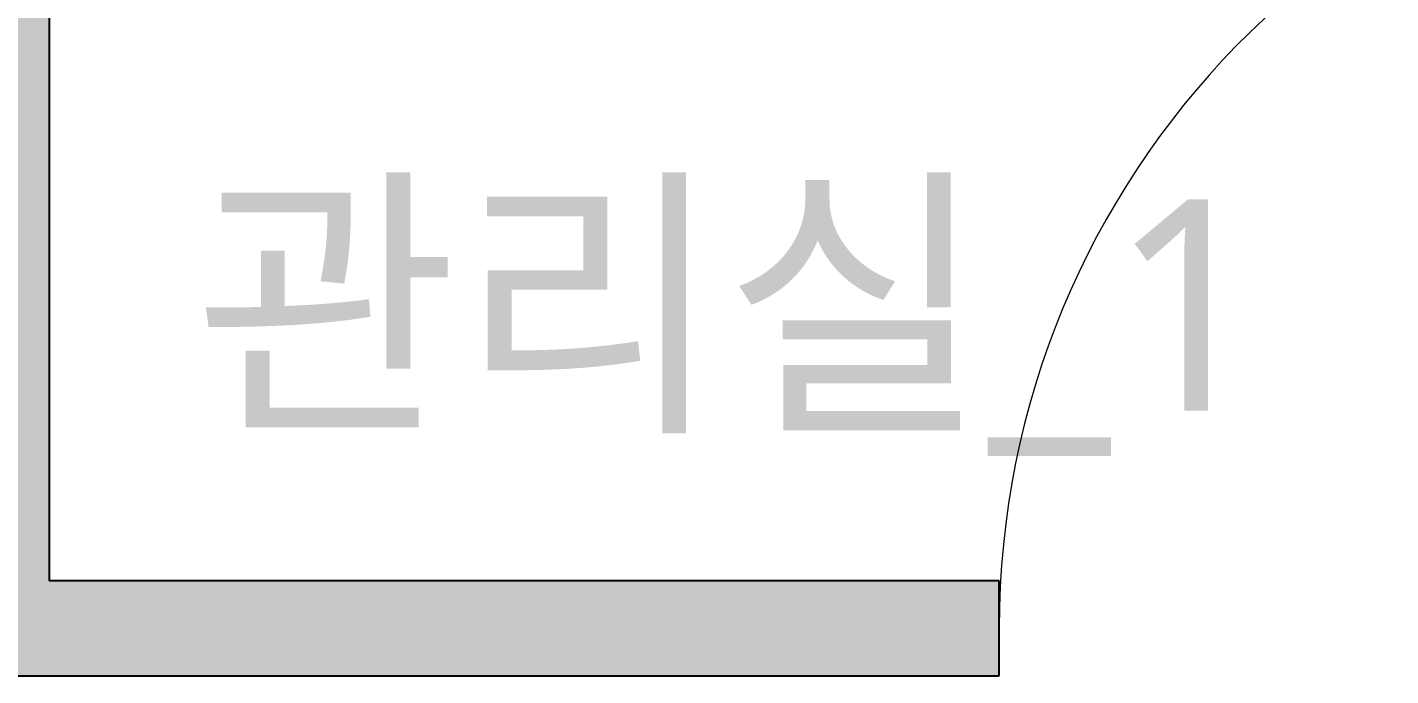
# Model space of a CAD drawing. Header units: millimetres. Extents: x -4 to 86791, y -1 to 44030.
# Drawn here: x 48895 to 50330, y 27468 to 28150 of the extents above; entities that cross this region are included whole.
import ezdxf
from ezdxf.enums import TextEntityAlignment as Align

# ---------------------------------------------------------------- set-up
doc = ezdxf.new("R2010")
doc.units = ezdxf.units.MM
for name, color, linetype in [('03-TEXT', 3, 'Continuous'), ('PUB_HATCH', 8, 'Continuous'), ('WALL', 9, 'Continuous'), ('WINDOW', 4, 'Continuous')]:
    doc.layers.add(name, color=color, linetype=linetype)
doc.styles.add('\\M+3B8BC\\M+3C0BA \\M+3B0ED\\M+3B5F1', font='malgun.ttf')

# ---------------------------------------------------------------- blocks, each defined once
blk = doc.blocks.new('$DorLib2D$00000001')
for p, q in [((0.45, 0.975), (0.5, 0.975)), ((0.45, 0), (0.45, 0.975)), ((0.5, 0), (0.5, 0.975)), ((0.5, 0), (0.45, 0))]:
    blk.add_line(p, q)
at = {"lineweight": 13}
blk.add_arc((0.475, 0), 0.975, 91.4693, 180, dxfattribs=at)

msp = doc.modelspace()

# ---------------------------------------------------------------- hatches: boundary and pattern name
at = {"layer": 'PUB_HATCH'}
for points in [[(48818.4, 30467.6), (48818.4, 27567.6), (48868.4, 27534.3), (48918.4, 27567.6), (48918.4, 30467.6)], [(48868.4, 27467.6), (49918.4, 27467.6), (49918.4, 27567.6), (48918.4, 27567.6), (48868.4, 27534.3)]]:
    msp.add_hatch(color=256, dxfattribs=at).paths.add_polyline_path(points)

# ---------------------------------------------------------------- linework, layer by layer
at = {"layer": 'WALL'}
for p, q in [((48918.4, 30467.6), (48918.4, 27567.6)), ((49918.4, 27567.6), (48918.4, 27567.6)), ((49918.4, 27467.6), (49918.4, 27567.6)), ((48868.4, 27467.6), (49918.4, 27467.6))]:
    msp.add_line(p, q, dxfattribs=at)

# ---------------------------------------------------------------- block references
at = {"layer": 'WINDOW', "xscale": 900, "yscale": 900, "zscale": 900}
msp.add_blockref('$DorLib2D$00000001', (50368.4, 27517.6), dxfattribs=at)

# ---------------------------------------------------------------- texts
at = {"layer": '03-TEXT', "style": '\\M+3B8BC\\M+3C0BA \\M+3B0ED\\M+3B5F1'}
msp.add_text('\\M+3B0FC\\M+3B8AE\\M+3BDC7_1', height=222.222, dxfattribs=at).set_placement((49070.2, 27968.9), align=Align.TOP_LEFT)

doc.saveas('drawing.dxf')
